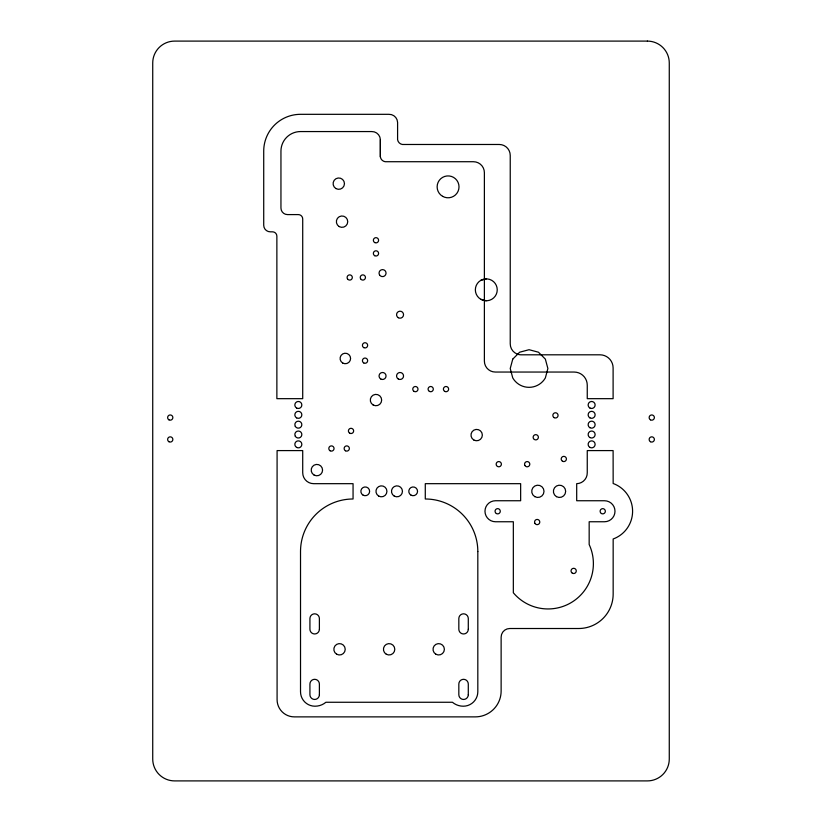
<?xml version="1.0" encoding="UTF-8"?>
<svg xmlns="http://www.w3.org/2000/svg" width="822" height="822" viewBox="0 0 822 822"><rect width="100%" height="100%" fill="white"/><g stroke="black" fill="none" stroke-linecap="round" stroke-linejoin="round"><path stroke-width="1.23" d="M380.36 156.899L380.36 139.596A8.405 8.405 0 0 0 371.606 131.561L300.513 131.561A19.564 19.564 0 0 0 280.949 151.114L280.949 208.028A6.566 6.566 0 0 0 287.515 214.593L298.335 214.593A4.377 4.377 0 0 1 302.712 218.971L302.712 398.67L276.87 398.67L276.87 236.202A4.377 4.377 0 0 0 272.483 231.825L270.284 231.825A6.566 6.566 0 0 1 263.718 225.259L263.718 151.114A36.795 36.795 0 0 1 300.513 114.32L388.837 114.32A8.405 8.405 0 0 1 397.591 122.355L397.591 139.668A5.754 5.754 0 0 0 404.157 144.477L499.293 144.477A10.943 10.943 0 0 1 510.236 155.43L510.236 343.863A10.943 10.943 0 0 0 516.987 353.974L517.665 354.231A10.943 10.943 0 0 0 521.179 354.806L599.978 354.806A13.131 13.131 0 0 1 613.109 367.937L613.109 398.67L587.257 398.67L587.257 385.179A13.131 13.131 0 0 0 574.126 372.047L495.327 372.047A10.943 10.943 0 0 1 484.384 361.105L484.384 172.661A10.943 10.943 0 0 0 473.441 161.718L386.926 161.718A5.764 5.764 0 0 1 380.36 156.899L380.36 139.596M486.295 300.77L480.829 299.3A10.943 10.943 0 0 1 480.829 280.343L486.295 278.884M480.829 299.3A10.943 10.943 0 0 0 497.238 289.827A10.943 10.943 0 0 0 480.829 280.343M477.818 551.521L477.818 691.764A14.508 14.508 0 0 1 463.248 706.211A16.841 16.841 0 0 1 452.429 702.265L325.913 702.265A17.005 17.005 0 0 1 314.97 706.211A14.447 14.447 0 0 1 300.523 691.764L300.523 551.521A52.526 52.526 0 0 1 353.059 498.995L353.059 483.675L313.665 483.675A10.943 10.943 0 0 1 302.712 472.722L302.712 450.59L277.086 450.59L277.086 699.645A17.231 17.231 0 0 0 294.327 716.876L475.28 716.876A25.852 25.852 0 0 0 501.132 691.025L501.132 637.132A8.621 8.621 0 0 1 509.753 628.511L578.688 628.511A34.473 34.473 0 0 0 613.161 594.049L613.161 538.985A29.52 29.52 0 0 0 613.161 483.5L613.109 450.59L587.257 450.59L587.257 472.722A10.758 10.758 0 0 1 576.695 483.675L576.695 500.742L604.489 500.742A10.501 10.501 0 0 1 614.99 511.243A10.501 10.501 0 0 1 604.489 521.754L589.168 521.754L589.168 544.524A45.333 45.333 0 0 1 513.339 592.775L513.339 521.754L495.481 521.754A10.501 10.501 0 0 1 484.98 511.243A10.501 10.501 0 0 1 495.481 500.742L520.645 500.742L520.645 483.675L425.282 483.675L425.282 498.995A52.526 52.526 0 0 1 477.818 551.521M512.753 359.111L510.236 368.513L512.753 377.925A18.824 18.824 0 0 0 545.356 377.925L547.873 368.513L545.356 359.111L538.461 352.217L529.06 349.699L519.648 352.217L512.753 359.111M647.387 41.1L174.613 41.1A21.886 21.886 0 0 0 152.728 62.986L152.728 759.014A21.886 21.886 0 0 0 174.613 780.9L647.387 780.9A21.886 21.886 0 0 0 669.272 759.014L669.272 62.986A21.886 21.886 0 0 0 647.387 41.1M468.293 629.241L468.293 618.555A4.737 4.737 0 0 0 463.567 613.818A4.737 4.737 0 0 0 458.83 618.555L458.83 629.241A4.737 4.737 0 0 0 463.567 633.968A4.737 4.737 0 0 0 468.293 629.241M468.293 694.724L468.293 684.048A4.737 4.737 0 0 0 463.567 679.311A4.737 4.737 0 0 0 458.83 684.048L458.83 694.724A4.737 4.737 0 0 0 463.567 699.46A4.737 4.737 0 0 0 468.293 694.724M319.388 629.241L319.388 618.555A4.737 4.737 0 0 0 314.662 613.818A4.737 4.737 0 0 0 309.925 618.555L309.925 629.241A4.737 4.737 0 0 0 314.662 633.968A4.737 4.737 0 0 0 319.388 629.241M319.388 694.724L319.388 684.048A4.737 4.737 0 0 0 314.662 679.311A4.737 4.737 0 0 0 309.925 684.048L309.925 694.724A4.737 4.737 0 0 0 314.662 699.46A4.737 4.737 0 0 0 319.388 694.724M444.712 391.385A2.62 2.62 0 0 0 448.637 389.114A2.62 2.62 0 0 0 444.712 386.843A2.62 2.62 0 0 0 444.712 391.385M534.793 496.642A6.134 6.134 0 0 0 544 491.33A6.134 6.134 0 0 0 534.793 486.018A6.134 6.134 0 0 0 534.793 496.642M533.488 438.578A2.62 2.62 0 0 0 538.03 438.578A2.62 2.62 0 0 0 535.759 434.643A2.62 2.62 0 0 0 533.488 438.578M378.706 496.077A5.477 5.477 0 0 0 386.926 491.33A5.477 5.477 0 0 0 378.706 486.583A5.477 5.477 0 0 0 378.706 496.077M410.979 495.121A4.377 4.377 0 0 0 417.545 491.33A4.377 4.377 0 0 0 410.979 487.538A4.377 4.377 0 0 0 410.979 495.121M394.231 496.077A5.477 5.477 0 0 0 402.451 491.33A5.477 5.477 0 0 0 394.231 486.583A5.477 5.477 0 0 0 394.231 496.077M589.888 447.394A3.494 3.494 0 0 0 595.128 444.363A3.494 3.494 0 0 0 589.888 441.332A3.494 3.494 0 0 0 589.888 447.394M435.855 654.22A5.692 5.692 0 0 0 444.383 649.298A5.692 5.692 0 0 0 435.855 644.376A5.692 5.692 0 0 0 435.855 654.22M556.453 496.642A6.134 6.134 0 0 0 565.659 491.33A6.134 6.134 0 0 0 556.453 486.018A6.134 6.134 0 0 0 556.453 496.642M589.888 417.853A3.494 3.494 0 0 0 595.128 414.822A3.494 3.494 0 0 0 589.888 411.791A3.494 3.494 0 0 0 589.888 417.853M589.888 437.551A3.494 3.494 0 0 0 595.128 434.53A3.494 3.494 0 0 0 589.888 431.499A3.494 3.494 0 0 0 589.888 437.551M589.888 427.697A3.494 3.494 0 0 0 595.128 424.666A3.494 3.494 0 0 0 589.888 421.635A3.494 3.494 0 0 0 589.888 427.697M296.588 417.853A3.494 3.494 0 0 0 301.838 414.822A3.494 3.494 0 0 0 296.588 411.791A3.494 3.494 0 0 0 296.588 417.853M295.314 436.277A3.494 3.494 0 0 0 301.366 436.277A3.494 3.494 0 0 0 298.335 431.026A3.494 3.494 0 0 0 295.314 436.277M295.314 426.413A3.494 3.494 0 0 0 301.366 426.413A3.494 3.494 0 0 0 298.335 421.172A3.494 3.494 0 0 0 295.314 426.413M296.588 408A3.494 3.494 0 0 0 301.838 404.969A3.494 3.494 0 0 0 296.588 401.937A3.494 3.494 0 0 0 296.588 408M296.588 447.394A3.494 3.494 0 0 0 301.838 444.363A3.494 3.494 0 0 0 296.588 441.332A3.494 3.494 0 0 0 296.588 447.394M589.888 408A3.494 3.494 0 0 0 595.128 404.969A3.494 3.494 0 0 0 589.888 401.937A3.494 3.494 0 0 0 589.888 408M363.057 495.121A4.377 4.377 0 0 0 369.623 491.33A4.377 4.377 0 0 0 363.057 487.538A4.377 4.377 0 0 0 363.057 495.121M386.268 654.22A5.692 5.692 0 0 0 394.796 649.298A5.692 5.692 0 0 0 386.268 644.376A5.692 5.692 0 0 0 386.268 654.22M314.035 475.024A5.692 5.692 0 0 0 322.573 470.092A5.692 5.692 0 0 0 314.035 465.17A5.692 5.692 0 0 0 314.035 475.024M373.137 404.979A5.692 5.692 0 0 0 381.665 400.057A5.692 5.692 0 0 0 373.137 395.135A5.692 5.692 0 0 0 373.137 404.979M562.495 461.245A2.62 2.62 0 0 0 566.42 458.984A2.62 2.62 0 0 0 562.495 456.713A2.62 2.62 0 0 0 562.495 461.245M473.821 440.006A5.692 5.692 0 0 0 482.35 435.074A5.692 5.692 0 0 0 473.821 430.153A5.692 5.692 0 0 0 473.821 440.006M335.931 188.567A5.692 5.692 0 0 0 344.459 183.645A5.692 5.692 0 0 0 335.931 178.723A5.692 5.692 0 0 0 335.931 188.567M554.151 417.648A2.62 2.62 0 0 0 558.076 415.377A2.62 2.62 0 0 0 554.151 413.106A2.62 2.62 0 0 0 554.151 417.648M336.681 654.22A5.692 5.692 0 0 0 345.219 649.298A5.692 5.692 0 0 0 336.681 644.376A5.692 5.692 0 0 0 336.681 654.22M330.115 450.775A2.62 2.62 0 0 0 334.051 448.504A2.62 2.62 0 0 0 330.115 446.233A2.62 2.62 0 0 0 330.115 450.775M345.446 450.775A2.62 2.62 0 0 0 349.371 448.504A2.62 2.62 0 0 0 345.446 446.233A2.62 2.62 0 0 0 345.446 450.775M524.909 465.499A2.62 2.62 0 0 0 529.45 465.499A2.62 2.62 0 0 0 527.179 461.563A2.62 2.62 0 0 0 524.909 465.499M429.392 391.385A2.62 2.62 0 0 0 433.317 389.114A2.62 2.62 0 0 0 429.392 386.843A2.62 2.62 0 0 0 429.392 391.385M414.072 391.385A2.62 2.62 0 0 0 417.997 389.114A2.62 2.62 0 0 0 414.072 386.843A2.62 2.62 0 0 0 414.072 391.385M363.725 347.603A2.62 2.62 0 0 0 367.66 345.332A2.62 2.62 0 0 0 363.725 343.072A2.62 2.62 0 0 0 363.725 347.603M363.725 362.923A2.62 2.62 0 0 0 367.66 360.663A2.62 2.62 0 0 0 363.725 358.392A2.62 2.62 0 0 0 363.725 362.923M374.668 242.541A2.62 2.62 0 0 0 378.603 240.281A2.62 2.62 0 0 0 374.668 238.01A2.62 2.62 0 0 0 374.668 242.541M374.668 255.683A2.62 2.62 0 0 0 378.603 253.412A2.62 2.62 0 0 0 374.668 251.142A2.62 2.62 0 0 0 374.668 255.683M347.449 278.792A2.62 2.62 0 0 0 351.98 278.792A2.62 2.62 0 0 0 349.72 274.867A2.62 2.62 0 0 0 347.449 278.792M360.581 278.792A2.62 2.62 0 0 0 365.112 278.792A2.62 2.62 0 0 0 362.851 274.867A2.62 2.62 0 0 0 360.581 278.792M650.449 441.722A2.62 2.62 0 0 0 654.384 439.451A2.62 2.62 0 0 0 650.449 437.181A2.62 2.62 0 0 0 650.449 441.722M650.449 419.837A2.62 2.62 0 0 0 654.384 417.566A2.62 2.62 0 0 0 650.449 415.295A2.62 2.62 0 0 0 650.449 419.837M168.931 419.837A2.62 2.62 0 0 0 172.856 417.566A2.62 2.62 0 0 0 168.931 415.295A2.62 2.62 0 0 0 168.931 419.837M168.931 441.722A2.62 2.62 0 0 0 172.856 439.451A2.62 2.62 0 0 0 168.931 437.181A2.62 2.62 0 0 0 168.931 441.722M339.198 226.584A5.692 5.692 0 0 0 347.737 221.663A5.692 5.692 0 0 0 339.198 216.741A5.692 5.692 0 0 0 339.198 226.584M342.712 363.026A5.261 5.261 0 0 0 350.593 358.474A5.261 5.261 0 0 0 342.712 353.922A5.261 5.261 0 0 0 342.712 363.026M349.72 433.194A2.62 2.62 0 0 0 353.645 430.923A2.62 2.62 0 0 0 349.72 428.652A2.62 2.62 0 0 0 349.72 433.194M496.509 465.499A2.62 2.62 0 0 0 501.04 465.499A2.62 2.62 0 0 0 498.779 461.563A2.62 2.62 0 0 0 496.509 465.499M398.31 379.014A3.494 3.494 0 0 0 403.551 375.983A3.494 3.494 0 0 0 398.31 372.952A3.494 3.494 0 0 0 398.31 379.014M398.31 317.724A3.494 3.494 0 0 0 403.551 314.692A3.494 3.494 0 0 0 398.31 311.661A3.494 3.494 0 0 0 398.31 317.724M380.802 379.014A3.494 3.494 0 0 0 386.042 375.983A3.494 3.494 0 0 0 380.802 372.952A3.494 3.494 0 0 0 380.802 379.014M379.517 274.856A3.494 3.494 0 0 0 385.58 274.856A3.494 3.494 0 0 0 382.549 269.606A3.494 3.494 0 0 0 379.517 274.856M534.906 523.347A2.62 2.62 0 0 0 539.438 523.347A2.62 2.62 0 0 0 537.177 519.422A2.62 2.62 0 0 0 534.906 523.347M496.365 513.524A2.62 2.62 0 0 0 500.29 511.253A2.62 2.62 0 0 0 496.365 508.982A2.62 2.62 0 0 0 496.365 513.524M572.348 573.191A2.62 2.62 0 0 0 576.273 570.92A2.62 2.62 0 0 0 572.348 568.649A2.62 2.62 0 0 0 572.348 573.191M601.427 513.524A2.62 2.62 0 0 0 605.352 511.253A2.62 2.62 0 0 0 601.427 508.982A2.62 2.62 0 0 0 601.427 513.524M442.596 196.324A10.943 10.943 0 0 0 459.015 186.851A10.943 10.943 0 0 0 442.596 177.377A10.943 10.943 0 0 0 442.596 196.324"/></g></svg>
